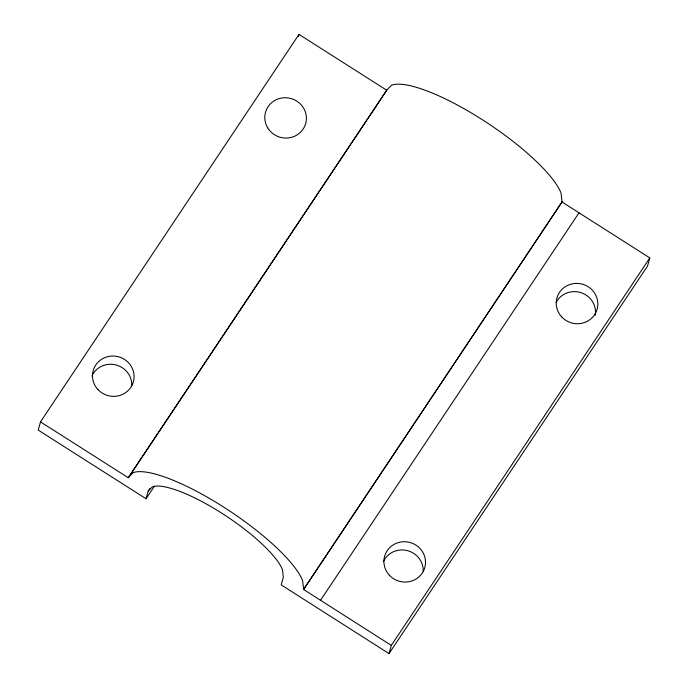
<?xml version="1.0" encoding="UTF-8"?>
<svg xmlns="http://www.w3.org/2000/svg" width="688" height="688" viewBox="0 0 688 688"><rect width="100%" height="100%" fill="white"/><g stroke="black" fill="none" stroke-linecap="round" stroke-linejoin="round"><path stroke-width="1.03" d="M40.506 421.882L128.286 477.739L386.768 90.257L298.988 34.4L40.506 421.882L38.201 430.086L146.037 498.748L154.379 486.244M128.286 477.739L386.837 89.999L391.575 85.192A104.395 26.454 33.7 0 1 481.901 119.437A104.395 26.454 33.7 0 1 561.107 193.242L562.044 201.988L303.563 589.461L391.317 645.396L389.012 653.6L281.186 584.877L283.344 577.215L282.458 569.767A80.109 20.305 33.7 0 0 221.674 513.128A80.109 20.305 33.7 0 0 152.358 486.846L148.195 491.077L146.037 498.748M298.411 36.455L298.988 34.4M303.563 589.461L562.122 201.713M562.044 201.988L649.799 257.914L647.494 266.118L389.012 653.6M148.195 491.077L149.984 488.394M320.539 600.28L579.021 212.807M391.317 645.396L649.799 257.914M128.355 477.481L133.094 472.673A104.395 26.454 33.7 0 1 223.419 506.918A104.395 26.454 33.7 0 1 302.625 580.724L303.632 589.195M383.328 561.692A20.864 20.115 15.7 0 1 407.107 550.546A20.864 20.115 15.7 0 1 423.197 571.384M556.119 302.419A20.864 20.115 15.7 0 1 581.007 292.675A20.864 20.115 15.7 0 1 595.309 315.164M91.891 376.009A20.864 20.115 15.7 0 1 115.67 364.864A20.864 20.115 15.7 0 1 131.752 385.71M389.356 575.22A20.864 20.115 15.7 0 0 424.556 568.348A20.864 20.115 15.7 0 0 400.235 542.118A20.864 20.115 15.7 0 0 389.356 575.22M561.675 316.901A20.864 20.115 15.7 0 0 596.874 310.03A20.864 20.115 15.7 0 0 572.554 283.8A20.864 20.115 15.7 0 0 561.675 316.901M97.92 389.52A20.864 20.115 15.7 0 0 133.119 382.648A20.864 20.115 15.7 0 0 108.799 356.418A20.864 20.115 15.7 0 0 97.92 389.52M267.709 127.873A20.864 20.115 15.7 0 0 303.752 128.088A20.864 20.115 15.7 0 0 285.322 97.73A20.864 20.115 15.7 0 0 267.709 127.873"/></g></svg>
